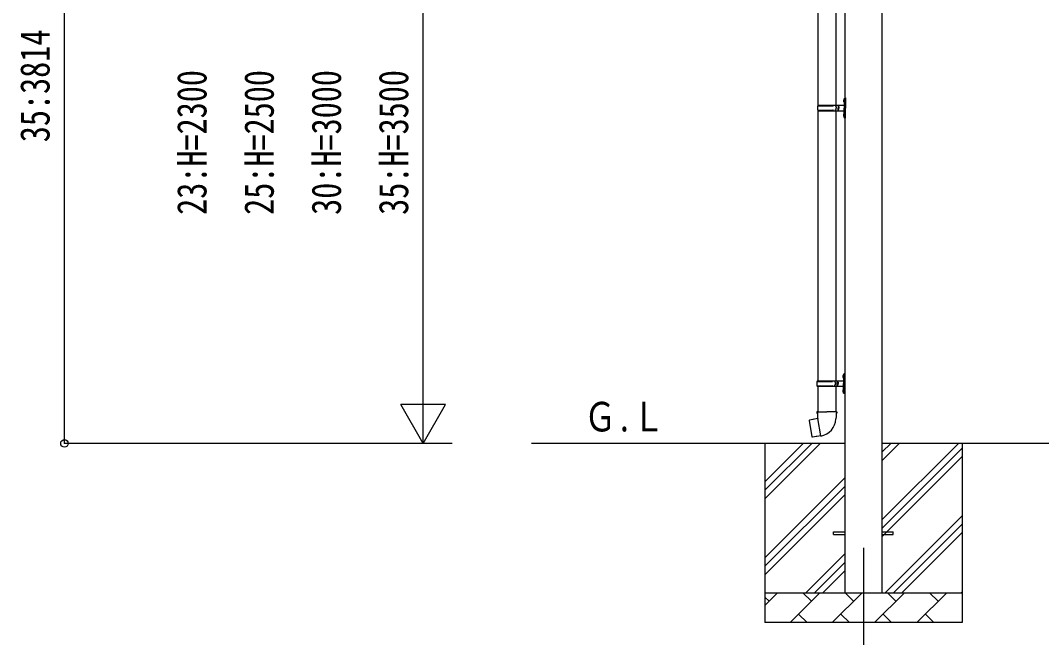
# Model space of a CAD drawing. Units: millimetres, scale not verified. Extents: x -12615 to 12615, y -8910 to 8910.
# Drawn here: x -3933 to -516, y -5632 to -3567 of the extents above; entities that cross this region are included whole.
import ezdxf
from ezdxf.enums import TextEntityAlignment as Align

# ---------------------------------------------------------------- set-up
doc = ezdxf.new("R2010")
doc.units = ezdxf.units.MM
doc.header["$LTSCALE"] = 40
for name, color, linetype in [('0-3_YKK_12', 2, 'Continuous'), ('0-4_YKK_13', 4, 'Continuous'), ('0-5_YKK_A1', 4, 'Continuous'), ('0-6_YKK_D', 6, 'Continuous')]:
    doc.layers.add(name, color=color, linetype=linetype)
doc.styles.add('ＭＳ ゴシック', font='')
doc.styles.get('ＭＳ ゴシック').set_extended_font_data('MS Gothic')

msp = doc.modelspace()

# ---------------------------------------------------------------- linework, layer by layer
at = {"layer": '0-3_YKK_12'}
msp.add_line((-1111.97, -5332.25), (-1111.97, -5832.25), dxfattribs=at)
at = {"layer": '0-4_YKK_13'}
for p, q in [((-1264.47, -2946.25), (-1264.47, -3850.75)), ((-1204.47, -2946.25), (-1204.47, -3850.75)), ((-1175.97, -3827.75), (-1172.97, -3826.25)), ((-1172.97, -3826.25), (-1172.97, -3859.75)), ((-1172.97, -3826.25), (-1171.97, -3826.25)), ((-1171.97, -3826.25), (-1171.97, -3859.75)), ((-1264.97, -3852.75), (-1214.64, -3852.75)), ((-1263.97, -3850.75), (-1177.97, -3850.75)), ((-1263.97, -3850.75), (-1263.97, -3852.75)), ((-1204.97, -3850.75), (-1204.97, -3855.25)), ((-1204.97, -3855.25), (-1202.97, -3855.25)), ((-1202.97, -3855.25), (-1202.97, -3859.75)), ((-1202.97, -3864.25), (-1202.97, -3859.75)), ((-1196.97, -3850.75), (-1196.97, -3859.75)), ((-1196.97, -3855.25), (-1193.97, -3855.25)), ((-1196.97, -3868.75), (-1196.97, -3859.75)), ((-1193.97, -3855.25), (-1193.97, -3859.75)), ((-1193.97, -3864.25), (-1193.97, -3859.75)), ((-1178.27, -3833.6), (-1176.23, -3834.6)), ((-1177, -3831.6), (-1176.37, -3831.6)), ((-1177, -3831.6), (-1177, -3839.9)), ((-1177, -3839.9), (-1176.37, -3839.9)), ((-1176.37, -3831.6), (-1176.37, -3839.9)), ((-1176.37, -3831.6), (-1175.97, -3832)), ((-1176.37, -3839.9), (-1175.97, -3839.5)), ((-1176.23, -3834.6), (-1175.62, -3835.75)), ((-1175.97, -3827.75), (-1175.97, -3859.75)), ((-1175.97, -3832), (-1175.97, -3839.5)), ((-1175.97, -3891.75), (-1175.97, -3859.75)), ((-1172.97, -3893.25), (-1172.97, -3859.75)), ((-1171.97, -3893.25), (-1171.97, -3859.75)), ((-1264.97, -3866.75), (-1214.64, -3866.75)), ((-1264.47, -3868.74), (-1264.47, -4773.25)), ((-1263.97, -3868.75), (-1263.97, -3866.75)), ((-1263.97, -3868.75), (-1177.97, -3868.75)), ((-1204.97, -3868.75), (-1204.97, -3864.25)), ((-1204.97, -3864.25), (-1202.97, -3864.25)), ((-1204.47, -3868.74), (-1204.47, -4773.25)), ((-1196.97, -3864.25), (-1193.97, -3864.25)), ((-1178.27, -3881.6), (-1176.23, -3882.6)), ((-1177, -3879.6), (-1176.37, -3879.6)), ((-1177, -3879.6), (-1177, -3887.9)), ((-1177, -3887.9), (-1176.37, -3887.9)), ((-1176.37, -3879.6), (-1176.37, -3887.9)), ((-1176.37, -3879.6), (-1175.97, -3880)), ((-1176.37, -3887.9), (-1175.97, -3887.5)), ((-1176.23, -3882.6), (-1175.62, -3883.75)), ((-1175.97, -3880), (-1175.97, -3887.5)), ((-1175.97, -3891.75), (-1172.97, -3893.25)), ((-1172.97, -3893.25), (-1171.97, -3893.25)), ((-1178.47, -4750.25), (-1175.47, -4748.75)), ((-1175.47, -4748.75), (-1175.47, -4782.25)), ((-1175.47, -4748.75), (-1174.47, -4748.75)), ((-1174.47, -4748.75), (-1174.47, -4782.25)), ((-1267.47, -4775.25), (-1217.14, -4775.25)), ((-1266.47, -4773.25), (-1180.47, -4773.25)), ((-1266.47, -4773.25), (-1266.47, -4775.25)), ((-1207.47, -4773.25), (-1207.47, -4777.75)), ((-1207.47, -4777.75), (-1205.47, -4777.75)), ((-1205.47, -4777.75), (-1205.47, -4782.25)), ((-1205.47, -4786.75), (-1205.47, -4782.25)), ((-1199.47, -4773.25), (-1199.47, -4782.25)), ((-1199.47, -4777.75), (-1196.47, -4777.75)), ((-1199.47, -4791.25), (-1199.47, -4782.25)), ((-1196.47, -4777.75), (-1196.47, -4782.25)), ((-1196.47, -4786.75), (-1196.47, -4782.25)), ((-1180.77, -4756.1), (-1178.73, -4757.1)), ((-1179.5, -4754.1), (-1178.87, -4754.1)), ((-1179.5, -4754.1), (-1179.5, -4762.4)), ((-1179.5, -4762.4), (-1178.87, -4762.4)), ((-1178.87, -4754.1), (-1178.87, -4762.4)), ((-1178.87, -4754.1), (-1178.47, -4754.5)), ((-1178.87, -4762.4), (-1178.47, -4762)), ((-1178.73, -4757.1), (-1178.12, -4758.25)), ((-1178.47, -4750.25), (-1178.47, -4782.25)), ((-1178.47, -4754.5), (-1178.47, -4762)), ((-1178.47, -4814.25), (-1178.47, -4782.25)), ((-1175.47, -4815.75), (-1175.47, -4782.25)), ((-1174.47, -4815.75), (-1174.47, -4782.25)), ((-1267.47, -4789.25), (-1217.14, -4789.25)), ((-1266.47, -4791.25), (-1266.47, -4789.25)), ((-1266.47, -4791.25), (-1180.47, -4791.25)), ((-1264.47, -4791.25), (-1264.47, -4876.18)), ((-1207.47, -4791.25), (-1207.47, -4786.75)), ((-1207.47, -4786.75), (-1205.47, -4786.75)), ((-1204.47, -4791.25), (-1204.47, -4876.18)), ((-1199.47, -4786.75), (-1196.47, -4786.75)), ((-1180.77, -4804.1), (-1178.73, -4805.1)), ((-1179.5, -4802.1), (-1178.87, -4802.1)), ((-1179.5, -4802.1), (-1179.5, -4810.4)), ((-1179.5, -4810.4), (-1178.87, -4810.4)), ((-1178.87, -4802.1), (-1178.87, -4810.4)), ((-1178.87, -4802.1), (-1178.47, -4802.5)), ((-1178.87, -4810.4), (-1178.47, -4810)), ((-1178.73, -4805.1), (-1178.12, -4806.25)), ((-1178.47, -4802.5), (-1178.47, -4810)), ((-1178.47, -4814.25), (-1175.47, -4815.75)), ((-1175.47, -4815.75), (-1174.47, -4815.75)), ((-1266.32, -4876.18), (-1268.47, -4876.96)), ((-1268.47, -4876.96), (-1268.47, -4880.58)), ((-1268.47, -4880.58), (-1266.23, -4881.39)), ((-1266.32, -4876.18), (-1234.47, -4876.18)), ((-1266.32, -4876.18), (-1266.23, -4881.39)), ((-1266.23, -4881.39), (-1265.97, -4896.18)), ((-1202.62, -4876.18), (-1234.47, -4876.18)), ((-1200.47, -4880.58), (-1202.71, -4881.39)), ((-1202.62, -4876.18), (-1200.47, -4876.96)), ((-1200.47, -4876.96), (-1200.47, -4880.58)), ((-1292.93, -4904.63), (-1293.74, -4905.8)), ((-1293.74, -4905.8), (-1284.12, -4960.36)), ((-1265.06, -4899.38), (-1292.93, -4904.63)), ((-1280.19, -4902.02), (-1280.4, -4902.27)), ((-1265.97, -4896.18), (-1264.62, -4898.18)), ((-1254.71, -4956.67), (-1264.84, -4899.2)), ((-1264.82, -4898.38), (-1264.82, -4899.08)), ((-1264.62, -4898.18), (-1264.65, -4898.18)), ((-1204.28, -4898.12), (-1204.36, -4900.28)), ((-1202.97, -4896.18), (-1204.28, -4898.12)), ((-1270.1, -4959.27), (-1270.38, -4959.11)), ((-1254.4, -4957.44), (-1254.65, -4956.77)), ((-1211.97, -5277.75), (-1174.47, -5277.75)), ((-1211.97, -5286.75), (-1211.97, -5277.75)), ((-1211.97, -5286.75), (-1174.47, -5286.75)), ((-1049.47, -5277.75), (-1011.97, -5277.75)), ((-1049.47, -5286.75), (-1011.97, -5286.75)), ((-1011.97, -5286.75), (-1011.97, -5277.75))]:
    msp.add_line(p, q, dxfattribs=at)
for points in [[(-1178.27, -3837.9), (-1176.23, -3836.9), (-1175.62, -3835.75)], [(-1178.27, -3885.9), (-1176.23, -3884.9), (-1175.62, -3883.75)], [(-1180.77, -4760.4), (-1178.73, -4759.4), (-1178.12, -4758.25)], [(-1180.77, -4808.4), (-1178.73, -4807.4), (-1178.12, -4806.25)], [(-1202.62, -4876.18), (-1202.71, -4881.39), (-1202.97, -4896.18)], [(-1277.94, -4901.8), (-1278.22, -4901.65), (-1280.19, -4902.02)], [(-1254.98, -4956.58), (-1282.96, -4961.18), (-1284.12, -4960.36)], [(-1267.91, -4958.71), (-1268.12, -4958.94), (-1270.1, -4959.27)]]:
    msp.add_lwpolyline(points, dxfattribs=at)
for centre, radius, start, end in [((-1216.22, -3859.75), 49.25, 171.82876, 180.00002), ((-1216.22, -3859.75), 49.25, 180.00002, 188.17127), ((-1214.64, -3850.75), 2, 270, 359.99998), ((-1172.67, -3835.75), 6, 136.21765, 223.78235), ((-1177.97, -3848.75), 2, 270, 359.99998), ((-1214.64, -3868.75), 2, 0.00005, 90.00004), ((-1172.67, -3883.75), 6, 136.21765, 223.78235), ((-1177.97, -3870.75), 2, 0.00005, 90.00004), ((-1218.72, -4782.25), 49.25, 171.82876, 180.00002), ((-1218.72, -4782.25), 49.25, 180.00002, 188.17127), ((-1217.14, -4773.25), 2, 270, 359.99998), ((-1175.17, -4758.25), 6, 136.21765, 223.78235), ((-1180.47, -4771.25), 2, 270, 359.99998), ((-1217.14, -4791.25), 2, 0.00005, 90.00004), ((-1175.17, -4806.25), 6, 136.21765, 223.78235), ((-1180.47, -4793.25), 2, 0.00005, 90.00004), ((-1265.12, -4899.08), 0.3, 280.66842, 0), ((-1264.62, -4898.38), 0.2, 100, 180), ((-1264.62, -4898.18), 60.3, 279.96938, 358), ((-1254.93, -4956.88), 0.3, 20, 99.33158), ((-1254.22, -4957.37), 0.2, 200, 279.96938)]:
    msp.add_arc(centre, radius, start, end, dxfattribs=at)
at = {"layer": '0-5_YKK_A1'}
for p, q in [((-1174.47, -2685.25), (-1174.47, -5482.25)), ((-1049.47, -5482.25), (-1049.47, -2685.25)), ((-1174.47, -4982.25), (-2222.63, -4982.25)), ((-1441.97, -4982.25), (-1441.97, -5582.25)), ((-1441.97, -5167.3), (-1256.92, -4982.25)), ((-1441.97, -5139.02), (-1285.21, -4982.25)), ((-1441.97, -5110.73), (-1313.49, -4982.25)), ((2225.36, -4982.12), (-1049.47, -4982.25)), ((-1049.47, -5237.35), (-794.37, -4982.25)), ((-1049.47, -5039.36), (-992.36, -4982.25)), ((-1049.47, -5011.07), (-1020.65, -4982.25)), ((-781.97, -4982.25), (-781.97, -5582.25)), ((-1049.47, -5265.63), (-781.97, -4998.13)), ((-1049.47, -5293.92), (-781.97, -5026.42)), ((-1441.97, -5365.29), (-1174.47, -5097.79)), ((-1441.97, -5393.57), (-1174.47, -5126.07)), ((-1441.97, -5421.86), (-1174.47, -5154.36)), ((-1039.81, -5482.25), (-781.97, -5224.41)), ((-1011.53, -5482.25), (-781.97, -5252.69)), ((-983.25, -5482.25), (-781.97, -5280.98)), ((-1304.37, -5482.25), (-1174.47, -5352.35)), ((-1276.09, -5482.25), (-1174.47, -5380.63)), ((-1247.8, -5482.25), (-1174.47, -5408.92)), ((-1441.97, -5482.25), (-781.97, -5482.25)), ((-1441.97, -5525.14), (-1399.08, -5482.25)), ((-1427.63, -5510.8), (-1441.97, -5496.46)), ((-1357.66, -5582.25), (-1257.66, -5482.25)), ((-1286.21, -5510.8), (-1314.76, -5482.25)), ((-1216.24, -5582.25), (-1116.24, -5482.25)), ((-1144.79, -5510.8), (-1173.34, -5482.25)), ((-1074.81, -5582.25), (-974.81, -5482.25)), ((-1003.37, -5510.8), (-1031.92, -5482.25)), ((-933.39, -5582.25), (-833.39, -5482.25)), ((-861.95, -5510.8), (-890.5, -5482.25)), ((-785.26, -5482.25), (-781.97, -5478.96)), ((-1329.1, -5553.7), (-1300.55, -5582.25)), ((-1187.68, -5553.7), (-1159.13, -5582.25)), ((-1046.26, -5553.7), (-1017.71, -5582.25)), ((-904.84, -5553.7), (-876.29, -5582.25)), ((-781.97, -5582.25), (-1441.97, -5582.25))]:
    msp.add_line(p, q, dxfattribs=at)
at = {"layer": '0-6_YKK_D'}
for p, q in [((-3785.46, -4982.25), (-3785.46, -2368.63)), ((-2585.46, -4832.25), (-2585.46, -2832.25)), ((-2585.46, -4982.25), (-2585.46, -4722.44)), ((-2585.46, -4982.25), (-2660.46, -4852.35)), ((-2510.46, -4852.35), (-2660.46, -4852.35)), ((-2585.46, -4982.25), (-2510.46, -4852.35)), ((-2488.61, -4982.25), (-3786.46, -4982.25)), ((-2488.61, -4982.25), (-2586.46, -4982.25))]:
    msp.add_line(p, q, dxfattribs=at)
msp.add_circle((-3785.46, -4982.25), 12.75, dxfattribs=at)

# ---------------------------------------------------------------- texts
at = {"layer": '0-5_YKK_A1', "style": 'ＭＳ ゴシック', "width": 0.8}
msp.add_text('Ｇ.Ｌ', height=98.97, dxfattribs=at).set_placement((-2046.83, -4971.97), align=Align.BOTTOM_LEFT)
at = {"layer": '0-6_YKK_D', "style": 'ＭＳ ゴシック', "width": 0.8}
for s, p in [('35:3814', (-3805.46, -3974.24)), ('23:H=2300', (-3280.46, -4217.45)), ('25:H=2500', (-3055.46, -4217.45)), ('30:H=3000', (-2830.46, -4217.45)), ('35:H=3500', (-2605.46, -4217.45))]:
    msp.add_text(s, height=98.97, rotation=90, dxfattribs=at).set_placement(p, align=Align.BOTTOM_LEFT)

doc.saveas('drawing.dxf')
